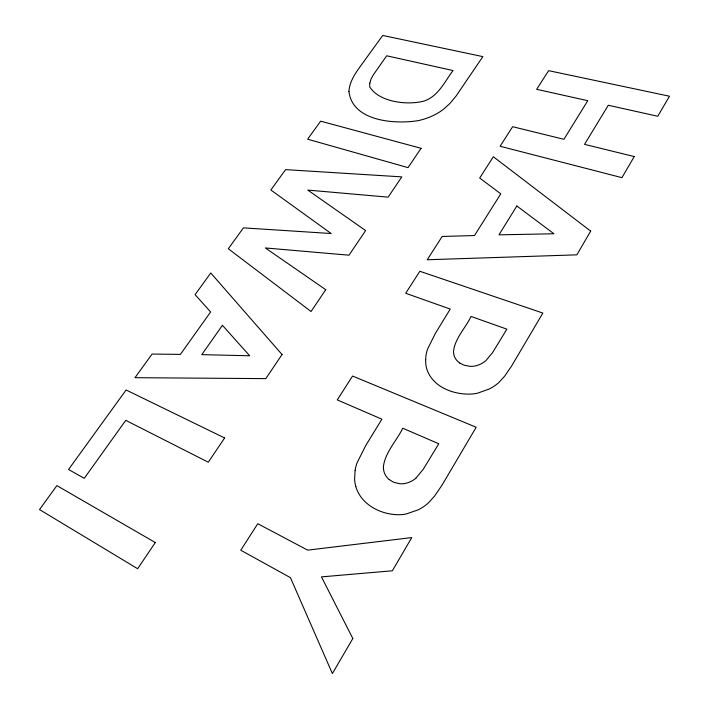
<?xml version="1.0" encoding="UTF-8"?>
<svg xmlns="http://www.w3.org/2000/svg" width="709" height="709" viewBox="0 0 709 709"><rect width="100%" height="100%" fill="white"/><g stroke="black" fill="none" stroke-linecap="round" stroke-linejoin="round"><path stroke-width="1.06" d="M355.103 470.439L354.606 478.832A38.88 33.66 -36.1 0 0 355.776 486.365M415.82 478.247L423.3 469.207L438.765 443.763L402.756 428.209C396.668 440.768 385.439 451.952 383.427 466.292A20.153 17.468 -34.6 0 0 389.223 479.585M459.716 362.964L462.8 364.603A26.065 21.518 -23 0 0 465.21 365.472L470.395 366.34A17.787 14.747 -23.4 0 0 476.413 365.649L478.114 365.117A20.455 16.927 -23.4 0 0 485.674 360.863L492.658 352.497L506.864 329.162L471.042 316.444C465.6 327.93 455.036 338.131 453.521 351.283A19.329 15.997 -23.4 0 0 459.698 362.99M389.241 479.559L392.316 481.508A27.155 23.512 -33.8 0 0 394.745 482.572L399.991 483.751A18.549 16.103 -34.6 0 0 406.168 483.219L407.932 482.696A21.323 18.487 -34.5 0 0 415.82 478.256M355.767 486.365C361.067 505.357 382.514 515.567 401.064 514.681A39.217 34.218 -35.6 0 0 406.532 513.883L418.345 509.78A39.518 34.493 -35.4 0 0 428.351 502.956L434.573 496.07L441.999 485.195L476.182 427.261L352.577 376.045L337.262 399.903L381.894 419.187L365.764 445.518L357.123 462.693A41.184 35.663 -35.7 0 0 355.112 470.439M425.666 359.693L425.772 363.531A37.222 30.886 -24.5 0 0 427.199 370.24C433.757 387.938 455.134 395.25 472.584 393.974A37.568 31.347 -23.7 0 0 477.901 393.07L489.299 388.984A37.869 31.595 -23.5 0 0 498.835 382.532L504.666 376.151L511.517 366.154L542.864 313.059L419.834 271.272L405.716 293.269L450.25 309.071L435.432 333.274L427.624 348.979A39.438 32.703 -24.2 0 0 425.941 355.989L425.666 359.693M348.943 91.47C352.4 121.505 394.842 124.412 418.159 120.645A50.109 34.059 -23.3 0 0 427.89 117.809L430.567 116.746A41.476 28.325 -23.2 0 0 443.816 109.018L450.118 103.239L456.082 96.025L482.873 56.623L382.709 35.45L359.747 67.169C354.562 74.374 349.431 82.341 348.943 91.47M369.85 83.042L369.779 83.547A20.543 13.817 -24.3 0 0 369.938 87.313C379.944 102.353 407.835 105.49 424.31 100.997A21.518 14.659 -23.2 0 0 430.735 97.824C440.732 91.222 445.988 79.798 453.051 70.554L386.697 55.789L373.297 74.879L370.958 79.284L369.85 83.042M352.825 638.517L332.37 673.55L290.433 577.649L240.768 550.219L257.784 523.703L307.662 550.14L411.761 537.582L392.369 570.789L321.461 576.887L352.825 638.517M590.703 231.125L576.851 254.841L427.226 259.76L442.177 236.469L474.516 235.539L500.776 193.814L479.692 178.039L493.349 156.76L590.703 231.125M634.245 156.565L621.926 177.658L500.093 146.258L512.642 126.707L563.93 139.301L587.77 100.687L536.651 89.307L548.624 70.661L669.473 96.22L657.766 116.267L608.295 105.26L584.544 144.361L634.245 156.565M516.852 205.973L498.968 234.839L553.942 233.766L516.852 205.973M224.638 437.967L208.278 462.224L125.759 420.34L84.256 478.327L68.543 469.491L126.096 389.985L224.638 437.967M155.298 542.545L137.643 568.724L39.527 509.585L56.88 485.612L155.298 542.545M282.049 354.527L265.795 378.624L134.985 377.693L152.107 354.048L180.387 354.394L210.635 311.969L195.099 294.643L210.777 272.992L282.049 354.527M325.75 289.697L311.038 311.517L228.316 248.753L243.435 227.864L331.147 233.518L270.847 189.994L285.585 169.628L401.799 176.878L388.142 197.146L307.795 190.092L365.614 230.558L349.014 255.187L265.352 247.955L325.75 289.697M421.066 148.305L408.038 167.634L307.617 139.186L320.663 121.168L421.066 148.305M222.44 325.316L201.764 354.651L249.683 355.776L222.44 325.316"/></g></svg>
